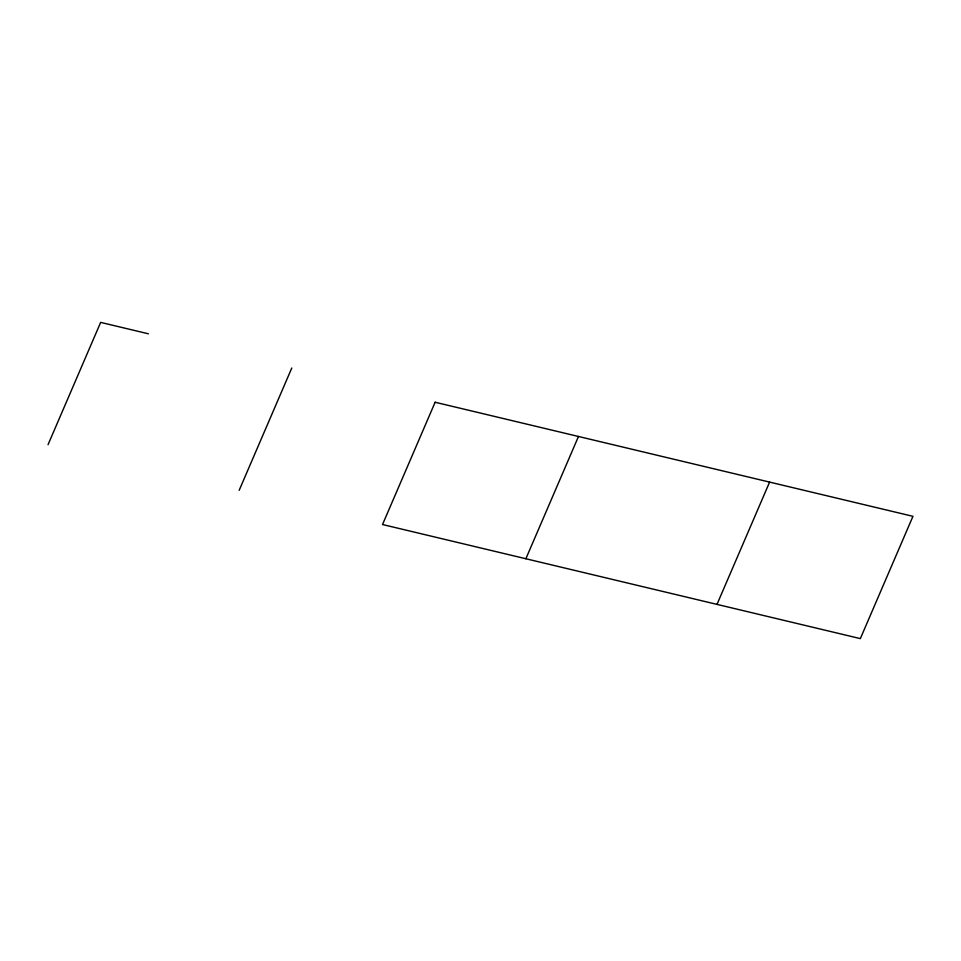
<?xml version="1.0" encoding="UTF-8"?>
<svg xmlns="http://www.w3.org/2000/svg" width="961" height="961" viewBox="0 0 961 961"><rect width="100%" height="100%" fill="white"/><g stroke="black" fill="none" stroke-linecap="round" stroke-linejoin="round"><path stroke-width="1.44" d="M48.05 444.679L100.653 322.391L148.426 333.803M239.181 490.302L291.784 368.027M525.871 558.749L578.474 436.474M717.002 604.385L769.605 482.098M435.129 402.251L382.526 524.526L860.347 638.609L912.95 516.321L435.129 402.251"/></g></svg>
